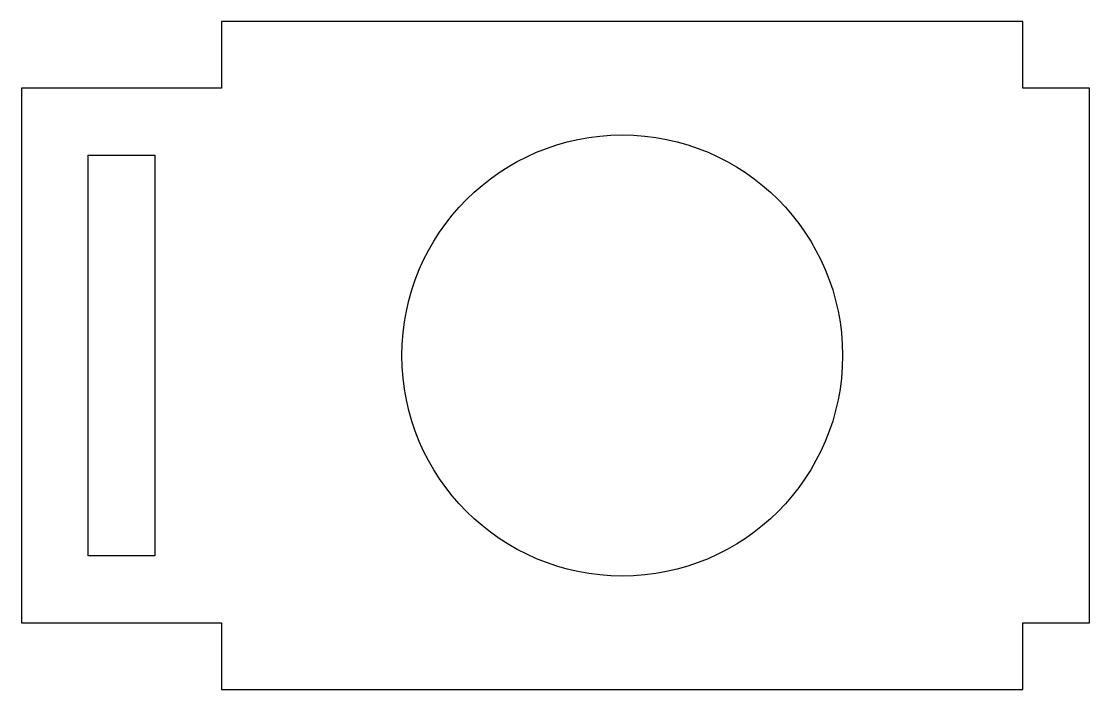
# Model space of a CAD drawing. Header units: millimetres. Extents: x -37.8 to 42.2, y 633.5 to 683.5.
import ezdxf

# ---------------------------------------------------------------- set-up
doc = ezdxf.new("R2010")
doc.units = ezdxf.units.MM

msp = doc.modelspace()

# ---------------------------------------------------------------- linework, layer by layer
for points in [[(-22.84, 633.526), (37.16, 633.526), (37.16, 638.526), (42.16, 638.526), (42.16, 678.526), (37.16, 678.526), (37.16, 683.526), (-22.84, 683.526), (-22.84, 678.526), (-37.84, 678.526), (-37.84, 638.526), (-22.84, 638.526)], [(-27.84, 673.526), (-27.84, 643.526), (-32.84, 643.526), (-32.84, 673.526)]]:
    msp.add_lwpolyline(points, close=True)
msp.add_circle((7.16, 658.526), 16.5)

doc.saveas('drawing.dxf')
